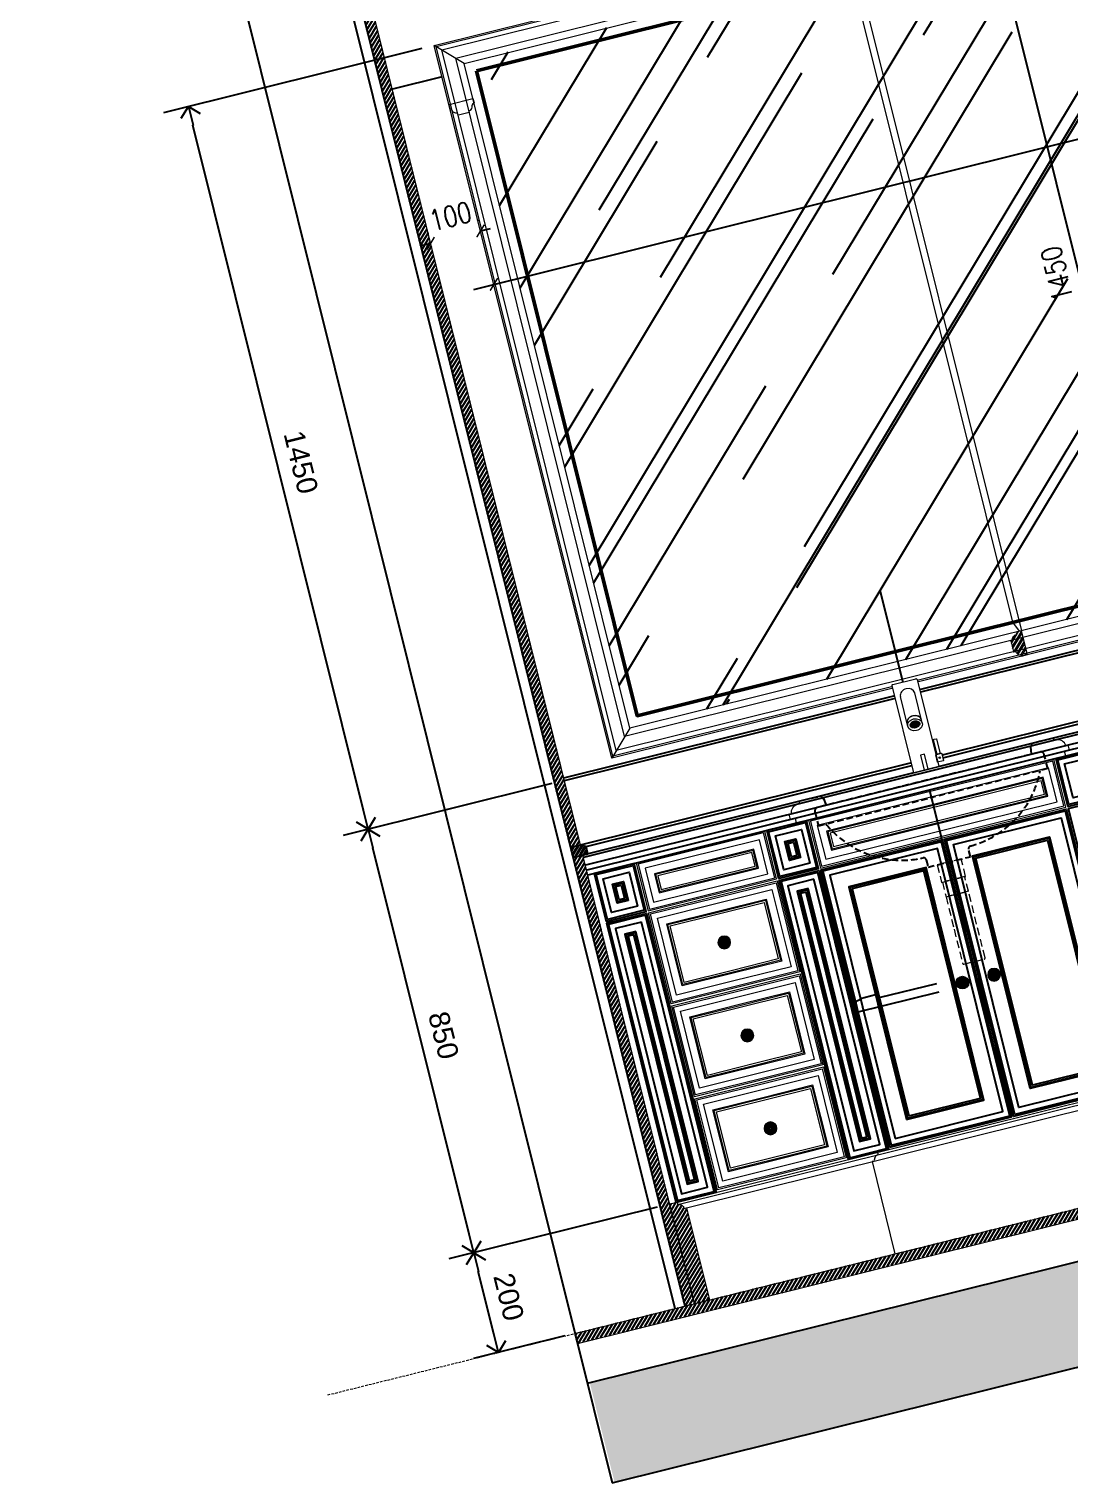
# Model space of a CAD drawing. Header units: inches. Extents: x 252212 to 296477, y 417293 to 492071.
# Drawn here: x 281662 to 283687, y 475344 to 478175 of the extents above; entities that cross this region are included whole.
import ezdxf

# ---------------------------------------------------------------- set-up
doc = ezdxf.new("R2010")
doc.units = ezdxf.units.IN
doc.header["$MEASUREMENT"] = 0
doc.set_wipeout_variables(frame=1)
for name, pattern in [('CENTERX2', [4, 2.5, -0.5, 0.5, -0.5]), ('DASHED', [0.75, 0.5, -0.25]), ('DASHED2', [0.375, 0.25, -0.125]), ('HIDDEN', [0.375, 0.25, -0.125])]:
    doc.linetypes.add(name, pattern=pattern)
for name, color, linetype in [('0 toilet wall finishing', 8, 'Continuous'), ('8', 8, 'Continuous'), ('A-Hidden', 8, 'HIDDEN'), ('DIM', 251, 'Continuous'), ('Layer1', 1, 'Continuous'), ('Layer3', 7, 'Continuous'), ('Layer6', 6, 'Continuous'), ('Layer7', 8, 'Continuous'), ('MARBLE 2', 6, 'Continuous'), ('MARBLE HATCH', 251, 'Continuous'), ('SANITARY WARES', 212, 'Continuous'), ('WOOD', 23, 'Continuous')]:
    doc.layers.add(name, color=color, linetype=linetype)
for name, color, linetype, lineweight in [('1', 1, 'Continuous', 50), ('A-Dim-ID', 9, 'Continuous', 20), ('CQ Marble', 6, 'Continuous', 0), ('Glass', 4, 'Continuous', 0), ('Marble', 6, 'Continuous', 0), ('Sanitary', 9, 'Continuous', 0)]:
    doc.layers.add(name, color=color, linetype=linetype, lineweight=lineweight)
doc.styles.add('ARIAL', font='arial.ttf')
doc.styles.add('ST9', font='romans.shx', dxfattribs={"width": 0.8})
doc.dimstyles.new('Allan 50', dxfattribs={"dimscale": 0.5, "dimtxt": 80, "dimasz": 75, "dimexe": 100, "dimexo": 50, "dimgap": 50, "dimtad": 1, "dimdec": 0, "dimzin": 0, "dimdsep": 46, "dimtxsty": 'ARIAL', "dimblk": 'OPEN90', "dimcen": 100, "dimclrd": 251, "dimclre": 251, "dimclrt": 3, "dimadec": 0, "dimazin": 0, "dimtfac": 1, "dimtdec": 0, "dimtofl": 0, "dimtmove": 0, "dimatfit": 3, "dimfxl": 1, "dimtolj": 1, "dimtzin": 0, "dimlwd": -1, "dimarcsym": 0})
doc.dimstyles.new('DIM-20', dxfattribs={"dimscale": 1000, "dimtxt": 0.044, "dimasz": 0.035, "dimexe": 0.022, "dimexo": 0.022, "dimgap": 0.022, "dimtad": 1, "dimdec": 0, "dimzin": 0, "dimdsep": 46, "dimtxsty": 'ST9', "dimblk1": 'ARCHTICK', "dimblk2": 'ARCHTICK', "dimsah": 1, "dimcen": 0.088, "dimdle": 0.04, "dimclrd": 256, "dimclre": 256, "dimclrt": 3, "dimadec": 0, "dimazin": 0, "dimtfac": 1, "dimtdec": 0, "dimtix": 1, "dimtofl": 0, "dimtmove": 1, "dimatfit": 3, "dimldrblk": 'CLOSED', "dimfxl": 1, "dimtolj": 1, "dimtzin": 0, "dimarcsym": 0})

# ---------------------------------------------------------------- blocks, each defined once
blk = doc.blocks.new('_Open90')
at = {"color": 0, "linetype": 'ByBlock', "lineweight": -2}
for p, q in [((0, 0), (-1, 0)), ((-0.5, 0.5), (0, 0)), ((0, 0), (-0.5, -0.5))]:
    blk.add_line(p, q, dxfattribs=at)
blk = doc.blocks.new('*D71')
at = {"layer": 'Defpoints', "color": 0, "transparency": 16777216}
for p in [(282908.8, 475887.1), (282527.1, 475792.2), (282728.8, 475636.2)]:
    blk.add_point(p, dxfattribs=at)
at = {"layer": 'DIM', "color": 251, "lineweight": -2, "transparency": 16777216}
for p, q in [((282884.5, 475881.1), (282478.5, 475780.1)), ((282704.5, 475630.2), (282526.8, 475586))]:
    blk.add_line(p, q, dxfattribs=at)
at = {"layer": 'DIM', "color": 251, "transparency": 16777216}
blk.add_line((282566.3, 475634.5), (282536.1, 475755.8), dxfattribs=at)
at = {"layer": 'DIM', "color": 251, "transparency": 16777216, "xscale": 37.5, "yscale": 37.5, "zscale": 37.5}
for p, rotation in [((282527.1, 475792.2), 103.9714232811588), ((282575.3, 475598.1), 283.9714232811588)]:
    blk.add_blockref('_Open90', p, dxfattribs=dict(at, rotation=rotation))
at = {"layer": 'DIM', "color": 3, "transparency": 16777216, "insert": (282595.3, 475706.1), "char_height": 40, "attachment_point": 5, "rotation": 283.9714, "style": 'ARIAL'}
blk.add_mtext('\\A1;200', dxfattribs=at)
blk = doc.blocks.new('*D72')
at = {"layer": 'Defpoints', "color": 0, "transparency": 16777216}
for p in [(282703.6, 476712, 0), (282321.8, 476617), (282908.8, 475887.1)]:
    blk.add_point(p, dxfattribs=at)
at = {"layer": 'DIM', "color": 251, "lineweight": -2, "transparency": 16777216}
for p, q in [((282679.3, 476705.9), (282273.3, 476604.9)), ((282884.5, 475881.1), (282478.5, 475780.1))]:
    blk.add_line(p, q, dxfattribs=at)
at = {"layer": 'DIM', "color": 251, "transparency": 16777216}
blk.add_line((282518, 475828.5), (282330.9, 476580.6), dxfattribs=at)
at = {"layer": 'DIM', "color": 251, "transparency": 16777216, "xscale": 37.5, "yscale": 37.5, "zscale": 37.5}
for p, rotation in [((282321.8, 476617), 103.9714232811588), ((282527.1, 475792.2), 283.9714232811588)]:
    blk.add_blockref('_Open90', p, dxfattribs=dict(at, rotation=rotation))
at = {"layer": 'DIM', "color": 3, "transparency": 16777216, "insert": (282468.5, 476215.5), "char_height": 40, "attachment_point": 5, "rotation": 283.9714, "style": 'ARIAL'}
blk.add_mtext('\\A1;850', dxfattribs=at)
blk = doc.blocks.new('*D70')
at = {"layer": 'Defpoints', "color": 0, "transparency": 16777216}
for p in [(282450.5, 478143.2), (281971.8, 478024), (282703.6, 476712, 0)]:
    blk.add_point(p, dxfattribs=at)
at = {"layer": 'DIM', "color": 251, "lineweight": -2, "transparency": 16777216}
for p, q in [((282426.3, 478137.1), (281923.2, 478012)), ((282679.3, 476705.9), (282273.3, 476604.9))]:
    blk.add_line(p, q, dxfattribs=at)
at = {"layer": 'DIM', "color": 251, "transparency": 16777216}
blk.add_line((282312.8, 476653.4), (281980.8, 477987.7), dxfattribs=at)
at = {"layer": 'DIM', "color": 251, "transparency": 16777216, "xscale": 37.5, "yscale": 37.5, "zscale": 37.5}
for p, rotation in [((281971.8, 478024), 103.9714232811588), ((282321.8, 476617), 283.9714232811588)]:
    blk.add_blockref('_Open90', p, dxfattribs=dict(at, rotation=rotation))
at = {"layer": 'DIM', "color": 3, "transparency": 16777216, "insert": (282190.9, 477331.5), "char_height": 40, "attachment_point": 5, "rotation": 283.9714, "style": 'ARIAL'}
blk.add_mtext('\\A1;1450', dxfattribs=at)
blk = doc.blocks.new('GF-11_SEC B')
at = {"layer": 'Layer7', "ltscale": 300}
h = blk.add_hatch(dxfattribs=at)
h.set_pattern_fill('AR-CONC', color=256, scale=10, style=0)
h.set_pattern_definition([(130, (22218.07, 5882.544), (-71.726, -6.2752), [7.5, -82.5]), (185, (22218.07, 5882.544), (13.87513, 75.2192), [6, -66]), (79.5486, (22212.094, 5882.02), (-57.85094, 68.94395), [6.374, -70.1142]), (133.8158, (22218.07, 5902.54), (-106.7241, -16.5519), [11.25, -123.75]), (83.3644, (22209.18, 5901.16), (-93.4663, 97.4118), [9.561, -105.1713]), (188.8158, (22218.07, 5902.54), (-93.4662, 97.4119), [9, -99]), (159, (22208.07, 5897.544), (-59.6907, -40.2619), [7.5, -82.5]), (214, (22208.07, 5897.544), (-24.33153, 72.515), [6, -66]), (108.5486, (22203.1, 5894.19), (-84.02226, 32.25305), [6.374, -70.1142]), (142.5, (22218.07, 5882.544), (-1.215986, 33.289385), [0, -65.2, 0, -67, 0, -66.25]), (172.5, (22218.07, 5882.544), (-26.30695, 39.44117), [0, -38.2, 0, -63.7, 0, -25.25]), (212.5, (22240.37, 5882.544), (-53.38224, -2.25549), [0, -25, 0, -78, 0, -103.5]), (222.5, (22250.37, 5882.544), (-58.31862, 10.0105), [0, -32.5, 0, -51.8, 0, -73.5])])
h.paths.add_polyline_path([(18072.8, 2028.2), (18072.8, 1778.2), (22068.1, 1778.2), (22068.1, 2028.2)])
h.paths.add_polyline_path([(18072.8, -2471.8), (18072.8, -2671.8), (22068.1, -2671.8), (22068.1, -2471.8)])
at = {"layer": 'CQ Marble'}
for p, q in [((22072.8, -2371.8), (18422.8, -2371.8)), ((22072.8, -2391.8), (18422.8, -2391.8))]:
    blk.add_line(p, q, dxfattribs=at)
at = {"layer": 'Layer1'}
blk.add_line((21852.8, 1778.2), (21852.8, -2371.8), dxfattribs=at)
at = {"layer": 'Layer3'}
for p, q in [((22072.8, 2028.2), (22072.8, -2671.8)), ((21872.8, 1778.2), (21872.8, -2371.8)), ((22072.8, -2471.8), (18072.8, -2471.8)), ((22072.8, -2671.8), (18072.8, -2671.8))]:
    blk.add_line(p, q, dxfattribs=at)
blk = doc.blocks.new('_ARCHTICK')
at = {"color": 0, "linetype": 'ByBlock', "const_width": 0.15}
blk.add_lwpolyline([(-0.5, -0.5), (0.5, 0.5)], dxfattribs=at)
blk = doc.blocks.new('*D133')
at = {"layer": 'A-Dim-ID', "lineweight": -2, "transparency": 16777216}
for p, q in [((283887.6, 476965.4), (283518.2, 478450)), ((283521.5, 478409.6), (283506.5, 478405.9)), ((283871.5, 477002.6), (283856.6, 476998.9))]:
    blk.add_line(p, q, dxfattribs=at)
at = {"layer": 'Defpoints', "color": 0, "transparency": 16777216}
for p in [(283527.9, 478411.2), (283542.8, 478414.9, 0), (283892.9, 477007.9, 0)]:
    blk.add_point(p, dxfattribs=at)
at = {"layer": 'A-Dim-ID', "lineweight": -2, "transparency": 16777216, "xscale": 20, "yscale": 20, "zscale": 20}
for p, rotation in [((283527.9, 478411.2), 103.9714232829857), ((283878, 477004.2), 283.9714232829857)]:
    blk.add_blockref('_ARCHTICK', p, dxfattribs=dict(at, rotation=rotation))
at = {"layer": 'A-Dim-ID', "color": 3, "transparency": 16777216, "insert": (283662.2, 477697.5), "char_height": 40, "attachment_point": 5, "rotation": 103.9714, "style": 'ST9'}
blk.add_mtext('\\A1;1450', dxfattribs=at)
blk = doc.blocks.new('_CLOSED')
at = {"color": 0, "linetype": 'ByBlock'}
for p, q in [((-1, 0.17), (0, 0)), ((-1, 0.17), (-1, -0.17)), ((0, 0), (-1, -0.17)), ((0, 0), (-1, 0))]:
    blk.add_line(p, q, dxfattribs=at)
blk = doc.blocks.new('*D135')
at = {"layer": 'A-Dim-ID', "lineweight": -2, "transparency": 16777216}
for p, q in [((282535.8, 477800.6), (282535.1, 477803.2)), ((282540.4, 477781.8), (282559.8, 477786.7)), ((282443.4, 477757.7), (282424, 477752.9)), ((282438.7, 477776.5), (282438.1, 477779.1))]:
    blk.add_line(p, q, dxfattribs=at)
at = {"layer": 'Defpoints', "color": 0, "transparency": 16777216}
for p in [(282540.4, 477781.8), (282444, 477755.1, 0), (282541.1, 477779.3, 0)]:
    blk.add_point(p, dxfattribs=at)
at = {"layer": 'A-Dim-ID', "lineweight": -2, "transparency": 16777216, "xscale": 20, "yscale": 20, "zscale": 20}
for p, rotation in [((282540.4, 477781.8), 193.9714232829857), ((282443.4, 477757.7), 13.9714232829857)]:
    blk.add_blockref('_ARCHTICK', p, dxfattribs=dict(at, rotation=rotation))
at = {"layer": 'A-Dim-ID', "color": 3, "transparency": 16777216, "insert": (282481.8, 477810.5), "char_height": 40, "attachment_point": 5, "rotation": 13.9714, "style": 'ST9'}
blk.add_mtext('\\A1;100', dxfattribs=at)
blk = doc.blocks.new('*D136')
at = {"layer": 'A-Dim-ID', "lineweight": -2, "transparency": 16777216}
blk.add_line((282527.5, 477668), (285681.4, 478452.7), dxfattribs=at)
at = {"layer": 'Defpoints', "color": 0, "transparency": 16777216}
for p in [(285642.6, 478443, 0), (285642.6, 478443), (282566.4, 477677.7, 0)]:
    blk.add_point(p, dxfattribs=at)
at = {"layer": 'A-Dim-ID', "lineweight": -2, "transparency": 16777216, "xscale": 20, "yscale": 20, "zscale": 20}
for p, rotation in [((285642.6, 478443), 13.9714232829857), ((282566.4, 477677.7), 193.9714232829857)]:
    blk.add_blockref('_ARCHTICK', p, dxfattribs=dict(at, rotation=rotation))
at = {"layer": 'A-Dim-ID', "color": 3, "transparency": 16777216, "insert": (284094.3, 478101.1), "char_height": 40, "attachment_point": 5, "rotation": 13.9714, "style": 'ST9'}
blk.add_mtext('\\A1;3170', dxfattribs=at)
blk = doc.blocks.new('FOSTER ELEV')
at = {"layer": 'SANITARY WARES', "color": 8, "linetype": 'DASHED2', "ltscale": 50}
for p, q in [((-229.9, 55), (-212.7, 55)), ((-210.7, 53), (-210.7, 50.4)), ((-210.7, 50.4), (-209.4, 50.4)), ((-207.5, 48.7), (-205.7, 35)), ((207.5, 48.7), (205.7, 35)), ((210.7, 50.4), (209.5, 50.4)), ((210.7, 53), (210.7, 50.4)), ((230, 55), (212.7, 55)), ((230, 0), (0, 0)), ((-230, 0), (0, 0))]:
    blk.add_line(p, q, dxfattribs=at)
for points in [[(230, 0), (230, 28, 0.414214), (223, 35), (-223, 35, 0.414214), (-230, 28), (-230, 0)], [(-215, 0, 0.286909), (-47.3, -110, -0.40788), (-42.4, -115), (-42.4, -130), (42.4, -130), (42.4, -115, -0.407798), (47.3, -110, 0.286833), (215, 0)]]:
    blk.add_lwpolyline(points, format="xyb", dxfattribs=at)
for centre, start, end in [((-212.7, 53), 0, 90), ((-209.4, 48.4), 7.3809, 90), ((209.5, 48.4), 90, 172.6191), ((212.7, 53), 90, 180)]:
    blk.add_arc(centre, 2, start, end, dxfattribs=at)
blk = doc.blocks.new('axor starck electronic front')
at = {"color": 0}
blk.add_wipeout([(8256.4, 4209.1), (8256.5, 4209.6), (8256.6, 4209.9), (8256.8, 4210.3), (8257, 4210.5), (8257.2, 4210.7), (8257.5, 4210.8), (8257.8, 4211), (8258.1, 4211), (8258.4, 4211.1), (8304.4, 4211.1), (8304.7, 4211), (8305.1, 4210.9), (8305.4, 4210.8), (8305.7, 4210.6), (8306, 4210.3), (8306.2, 4210), (8306.3, 4209.7), (8306.4, 4209.4), (8306.4, 4209.1), (8306.4, 4058.1), (8309.4, 4058.1), (8309.4, 4087.1), (8309.5, 4087.4), (8309.6, 4087.7), (8309.8, 4087.9), (8310.1, 4088), (8310.4, 4088.1), (8314.4, 4088.1), (8314.8, 4088), (8315, 4087.9), (8315.2, 4087.7), (8315.3, 4087.5), (8315.4, 4087.1), (8315.4, 4058.1), (8317.4, 4058.1), (8317.9, 4058), (8318.1, 4057.8), (8318.4, 4057.5), (8318.4, 4057.1), (8318.4, 4044.1), (8318.3, 4043.7), (8318.1, 4043.4), (8317.8, 4043.2), (8317.4, 4043.1), (8306.4, 4043.1), (8306.4, 4034.1), (8256.4, 4034.1)], dxfattribs=at)
at = {"layer": 'SANITARY WARES', "lineweight": 0}
h = blk.add_hatch(dxfattribs=at)
h.set_pattern_fill('HONEY', color=256, scale=5)
edge = h.paths.add_edge_path()
edge.add_spline(control_points=[(8272.7, 4125), (8272.7, 4124.6), (8272.7, 4124.2), (8273, 4123.3), (8273.2, 4122.8), (8274, 4121.8), (8274.5, 4121.3), (8275.7, 4120.4), (8276.4, 4120), (8278, 4119.4), (8278.9, 4119.1), (8280.8, 4118.9), (8281.8, 4118.9), (8283.7, 4119.1), (8284.6, 4119.3), (8286.3, 4119.9), (8287, 4120.3), (8288.2, 4121.2), (8288.7, 4121.7), (8289.4, 4122.6), (8289.7, 4123.1), (8290, 4124), (8290.1, 4124.4), (8290.2, 4125.3), (8290.1, 4125.7), (8289.8, 4126.6), (8289.6, 4127.1), (8289, 4128), (8288.6, 4128.4), (8287.5, 4129.3), (8286.9, 4129.7), (8285.4, 4130.4), (8284.6, 4130.6), (8283, 4131), (8282.1, 4131.1), (8280.3, 4131), (8279.4, 4130.9), (8277.8, 4130.5), (8277, 4130.2), (8275.6, 4129.5), (8275, 4129.1), (8274, 4128.2), (8273.7, 4127.7), (8273.1, 4126.8), (8272.9, 4126.3), (8272.7, 4125.6), (8272.7, 4125.3), (8272.7, 4125)], knot_values=[0, 0, 0, 0, 0.239167, 0.239167, 0.53268, 0.53268, 0.826192, 0.826192, 1.119705, 1.119705, 1.413218, 1.413218, 1.706731, 1.706731, 2.000243, 2.000243, 2.293756, 2.293756, 2.568245, 2.568245, 2.839303, 2.839303, 3.110362, 3.110362, 3.381421, 3.381421, 3.652479, 3.652479, 3.923538, 3.923538, 4.194596, 4.194596, 4.465655, 4.465655, 4.736714, 4.736714, 5.007772, 5.007772, 5.278831, 5.278831, 5.54989, 5.54989, 5.820948, 5.820948, 6.092007, 6.092007, 6.283185, 6.283185, 6.283185, 6.283185], degree=3, periodic=0)
for points in [[(8306.4, 4034.1), (8256.4, 4034.1), (8256.4, 4209.1, -0.414214), (8258.4, 4211.1), (8304.4, 4211.1, -0.414214), (8306.4, 4209.1)], [(8310.4, 4088.1), (8314.4, 4088.1, -0.414214), (8315.4, 4087.1), (8315.4, 4058.1), (8309.4, 4058.1), (8309.4, 4087.1, -0.414214)], [(8306.4, 4058.1), (8317.4, 4058.1, -0.414214), (8318.4, 4057.1), (8318.4, 4044.1, -0.414214), (8317.4, 4043.1), (8306.4, 4043.1)]]:
    blk.add_lwpolyline(points, format="xyb", close=True, dxfattribs=at)
for points in [[(8267, 4124.3), (8267, 4184.8)], [(8295.9, 4124.3), (8295.9, 4184.8)]]:
    blk.add_lwpolyline(points, dxfattribs=at)
blk.add_lwpolyline([(8277.4, 4034.1), (8285.4, 4034.1), (8285.4, 4064.1), (8277.4, 4064.1)], close=True, dxfattribs=at)
blk.add_circle((8312.4, 4050.6), 1.5, dxfattribs=at)
for centre in [(8281.4, 4184.8), (8281.4, 4130.6), (8281.4, 4130.2)]:
    blk.add_ellipse(centre, major_axis=(-14.4, 0), ratio=0.816415, start_param=3.141593, end_param=6.283185, dxfattribs=at)
blk.add_ellipse((8281.4, 4124.3), major_axis=(-14.4, 0), ratio=0.816415, dxfattribs=at)
for points, knots in [([(8272, 4125), (8272, 4124.4), (8272.1, 4123.9), (8272.5, 4122.8), (8272.8, 4122.2), (8273.6, 4121.2), (8274.2, 4120.6), (8275.5, 4119.7), (8276.3, 4119.3), (8278.1, 4118.6), (8279, 4118.4), (8281, 4118.2), (8282, 4118.2), (8283.9, 4118.4), (8284.8, 4118.6), (8286.6, 4119.3), (8287.4, 4119.7), (8288.7, 4120.7), (8289.2, 4121.2), (8290.1, 4122.3), (8290.4, 4122.8), (8290.8, 4123.9), (8290.9, 4124.5), (8290.9, 4125.6), (8290.8, 4126.1), (8290.3, 4127.2), (8290, 4127.8), (8289.2, 4128.9), (8288.6, 4129.4), (8287.2, 4130.3), (8286.5, 4130.7), (8284.7, 4131.4), (8283.8, 4131.6), (8281.8, 4131.8), (8280.8, 4131.8), (8278.9, 4131.5), (8277.9, 4131.3), (8276.2, 4130.7), (8275.4, 4130.2), (8274.1, 4129.3), (8273.6, 4128.7), (8272.7, 4127.6), (8272.4, 4127.1), (8272.1, 4126), (8272, 4125.5), (8272, 4125)], [0, 0, 0, 0, 0.286192, 0.286192, 0.572385, 0.572385, 0.858577, 0.858577, 1.144769, 1.144769, 1.430961, 1.430961, 1.717154, 1.717154, 2.003346, 2.003346, 2.289538, 2.289538, 2.575731, 2.575731, 2.861923, 2.861923, 3.148115, 3.148115, 3.434307, 3.434307, 3.7205, 3.7205, 4.006692, 4.006692, 4.292884, 4.292884, 4.579076, 4.579076, 4.865269, 4.865269, 5.151461, 5.151461, 5.437653, 5.437653, 5.723846, 5.723846, 6.010038, 6.010038, 6.283185, 6.283185, 6.283185, 6.283185]), ([(8272.7, 4125), (8272.7, 4124.6), (8272.7, 4124.2), (8273, 4123.3), (8273.2, 4122.8), (8274, 4121.8), (8274.5, 4121.3), (8275.7, 4120.4), (8276.4, 4120), (8278, 4119.4), (8278.9, 4119.1), (8280.8, 4118.9), (8281.8, 4118.9), (8283.7, 4119.1), (8284.6, 4119.3), (8286.3, 4119.9), (8287, 4120.3), (8288.2, 4121.2), (8288.7, 4121.7), (8289.4, 4122.6), (8289.7, 4123.1), (8290, 4124), (8290.1, 4124.4), (8290.2, 4125.3), (8290.1, 4125.7), (8289.8, 4126.6), (8289.6, 4127.1), (8289, 4128), (8288.6, 4128.4), (8287.5, 4129.3), (8286.9, 4129.7), (8285.4, 4130.4), (8284.6, 4130.6), (8283, 4131), (8282.1, 4131.1), (8280.3, 4131), (8279.4, 4130.9), (8277.8, 4130.5), (8277, 4130.2), (8275.6, 4129.5), (8275, 4129.1), (8274, 4128.2), (8273.7, 4127.7), (8273.1, 4126.8), (8272.9, 4126.3), (8272.7, 4125.6), (8272.7, 4125.3), (8272.7, 4125)], [0, 0, 0, 0, 0.239167, 0.239167, 0.53268, 0.53268, 0.826192, 0.826192, 1.119705, 1.119705, 1.413218, 1.413218, 1.706731, 1.706731, 2.000243, 2.000243, 2.293756, 2.293756, 2.568245, 2.568245, 2.839303, 2.839303, 3.110362, 3.110362, 3.381421, 3.381421, 3.652479, 3.652479, 3.923538, 3.923538, 4.194596, 4.194596, 4.465655, 4.465655, 4.736714, 4.736714, 5.007772, 5.007772, 5.278831, 5.278831, 5.54989, 5.54989, 5.820948, 5.820948, 6.092007, 6.092007, 6.283185, 6.283185, 6.283185, 6.283185])]:
    blk.add_open_spline(points, degree=3, knots=knots, dxfattribs=at)
blk = doc.blocks.new('bottle trap')
at = {"layer": 'Sanitary', "linetype": 'DASHED', "ltscale": 30, "elevation": 0}
for points in [[(46920, 47490.3), (46920, 47525.3), (46872, 47525.3), (46872, 47490.3)], [(46918.5, 47490.3), (46873.5, 47490.3), (46873.5, 47460.9), (46918.5, 47460.9)]]:
    blk.add_lwpolyline(points, close=True, dxfattribs=at)
blk.add_lwpolyline([(46873.5, 47395.8), (46873.5, 47327.3, 0.414214), (46875.5, 47325.3), (46916.5, 47325.3, 0.414214), (46918.5, 47327.3), (46918.5, 47460.9), (46873.5, 47460.9), (46873.5, 47395.8)], format="xyb", dxfattribs=at)
blk = doc.blocks.new('bouton1')
at = {"color": 0, "lineweight": 0}
for radius in [19, 16, 2.5]:
    blk.add_circle((10930.9, -820.2), radius, dxfattribs=at)
for centre, start, end in [((10921.6, -834.3), 64.4037, 115.5963), ((10921.6, -806.1), 244.4037, 295.5963), ((10917.7, -830.7), 46.4037, 97.5963), ((10926.4, -803.9), 226.4037, 277.5963), ((10926.4, -836.4), 82.4037, 133.5963), ((10917.7, -809.6), 262.4037, 313.5963), ((10931.7, -803.3), 208.4037, 259.5963), ((10915.1, -826.1), 28.4037, 79.5963), ((10915.1, -814.2), 280.4037, 331.5963), ((10931.7, -837), 100.4037, 151.5963), ((10936.8, -804.4), 190.4037, 241.5963), ((10914, -821), 10.4037, 61.5963), ((10914, -819.4), 298.4037, 349.5963), ((10936.8, -835.9), 118.4037, 169.5963), ((10941.4, -807), 172.4037, 223.5963), ((10941.4, -833.3), 136.4037, 187.5963), ((10914.6, -815.7), 352.4037, 43.5963), ((10914.6, -824.6), 316.4037, 7.5963), ((10945, -810.9), 154.4037, 205.5963), ((10945, -829.4), 154.4037, 205.5963), ((10916.8, -810.9), 334.4037, 25.5963), ((10916.8, -829.4), 334.4037, 25.5963), ((10947.1, -815.7), 136.4037, 187.5963), ((10947.1, -824.6), 172.4037, 223.5963), ((10920.3, -807), 316.4037, 7.5963), ((10920.3, -833.3), 352.4037, 43.5963), ((10947.7, -821), 118.4037, 169.5963), ((10924.9, -804.4), 298.4037, 349.5963), ((10924.9, -835.9), 10.4037, 61.5963), ((10947.7, -819.4), 190.4037, 241.5963), ((10946.6, -826.1), 100.4037, 151.5963), ((10930.1, -803.3), 280.4037, 331.5963), ((10930.1, -837), 28.4037, 79.5963), ((10946.6, -814.2), 208.4037, 259.5963), ((10944, -830.7), 82.4037, 133.5963), ((10935.3, -803.9), 262.4037, 313.5963), ((10935.3, -836.4), 46.4037, 97.5963), ((10944, -809.6), 226.4037, 277.5963), ((10940.1, -834.3), 64.4037, 115.5963), ((10940.1, -806.1), 244.4037, 295.5963)]:
    blk.add_arc(centre, 15.6, start, end, dxfattribs=at)

msp = doc.modelspace()

# ---------------------------------------------------------------- hatches: boundary and pattern name
at = {"layer": '8', "ltscale": 10}
h = msp.add_hatch(dxfattribs=at)
h.set_pattern_fill('AR-RROOF', color=256, scale=10, angle=58.9714, style=0)
h.set_pattern_definition([(58.971423, (204765.7, -75521.76), (70.38692, 609.76973), [3810, -508, 1270, -254]), (58.97142, (204831, -75166.8), (-420.40969, -43.52065), [762, -83.82, 1524, -190.5]), (58.971423, (204646.15, -75301.64), (534.997874, 1219.52907), [2032, -355.6, 1016, -254])])
h.paths.add_polyline_path([(285491.7, 478850.8), (282508.5, 478109), (282830.7, 476813.9), (285813.9, 477555.7)])
at = {"layer": '8'}
h = msp.add_hatch(dxfattribs=at)
h.set_pattern_fill('ANSI31', color=256, scale=50, angle=13.9714, style=0)
h.set_pattern_definition([(58.971423, (257396.3857, 478035.3266), (-5.3556895, 3.2216596), [])])
edge = h.paths.add_edge_path()
edge.add_line((282739.8, 476587), (282715.5, 476581))
edge.add_line((282715.5, 476581), (282720.4, 476561.6))
edge.add_line((282720.4, 476561.6), (282749.5, 476568.8))
edge.add_line((282749.5, 476568.8), (282745.9, 476583.4))
edge.add_arc((282744.4, 476587.8), 4.65, 189.5365, 288.4063, ccw=False)
h = msp.add_hatch(dxfattribs=at)
h.set_pattern_fill('ANSI31', color=256, scale=50, angle=13.9714, style=0)
h.set_pattern_definition([(58.97142, (276551.4184, 482801.066), (-5.3556895, 3.2216596), [])])
edge = h.paths.add_edge_path()
edge.add_line((282739.8, 476587), (282715.5, 476581))
edge.add_line((282715.5, 476581), (282720.4, 476561.6))
edge.add_line((282720.4, 476561.6), (282749.5, 476568.8))
edge.add_line((282749.5, 476568.8), (282745.9, 476583.4))
edge.add_arc((282744.4, 476587.8), 4.65, 189.5365, 288.4063, ccw=False)
at = {"layer": 'Layer7'}
h = msp.add_hatch(dxfattribs=at)
h.set_pattern_fill('ANSI31', color=256, scale=50, angle=13.9714, style=0)
h.set_pattern_definition([(58.971423, (264477.524, 473539.484), (-5.3556895, 3.2216596), [])])
h.paths.add_polyline_path([(282715.5, 476581), (282735, 476585.8), (282208.6, 478701.3), (282189.2, 478696.5)])
h = msp.add_hatch(dxfattribs=at)
h.set_pattern_fill('ANSI31', color=256, scale=50, angle=13.9714, style=0)
h.set_pattern_definition([(58.971423, (265008.687, 471404.568), (-5.3556895, 3.2216596), [])])
h.paths.add_polyline_path([(282937.7, 475688.2), (282957.1, 475693), (282739.8, 476566.4), (282720.4, 476561.6)])
h = msp.add_hatch(dxfattribs=at)
h.set_pattern_fill('ANSI31', color=256, scale=50, style=0)
h.set_pattern_definition([(58.971423, (267298.097, 421393.654), (-5.3556895, 3.22165956), [])])
h.paths.add_polyline_path([(282724.2, 475635.1), (286266.2, 476516.4), (286271, 476496.9), (282729, 475615.7)])
h = msp.add_hatch(dxfattribs=at)
h.set_pattern_fill('ANSI31', color=256, scale=50, angle=13.9714, style=0)
h.set_pattern_definition([(58.971423, (230204.591, 479943.6953), (-5.3556895, 3.22165956), [])])
edge = h.paths.add_edge_path()
edge.add_line((282908.8, 475887.1), (282923.3, 475890.7))
edge.add_line((282923.3, 475890.7), (282924.6, 475885.9))
edge.add_arc((282927, 475876.2), 10, 13.9714, 103.9714, ccw=False)
edge.add_line((282936.7, 475878.6), (282941.5, 475879.8))
edge.add_line((282941.5, 475879.8), (282986.2, 475700.3))
edge.add_line((282986.2, 475700.3), (282957.1, 475693))
edge.add_line((282957.1, 475693), (282908.8, 475887.1))
at = {"layer": 'MARBLE HATCH', "lineweight": 0}
h = msp.add_hatch(dxfattribs=at)
h.set_pattern_fill('ANSI32', color=256, scale=20, angle=13.9714)
h.set_pattern_definition([(58.971423, (293181.5086, 505119.5655), (-6.4268274, 3.8659915), []), (58.971423, (293184.9395, 505120.419), (-6.4268274, 3.8659915), [])])
edge = h.paths.add_edge_path()
edge.add_arc((283590.6, 476965.7), 9, 238.9714, 283.9714)
edge.add_line((283592.8, 476956.9), (283593.5, 476954))
edge.add_line((283593.5, 476954), (283604.7, 476956.8))
edge.add_line((283604.7, 476956.8), (283593.1, 477003.4))
edge.add_line((283593.1, 477003.4), (283584.7, 477001.3))
edge.add_arc((283584.8, 477000.7), 0.556, 463.3326, 551.3173)
edge.add_arc((283575.9, 477000.8), 8.38, 293.5401, 358.667, ccw=False)
edge.add_arc((283581.7, 476987), 6.65, 472.4107, 556.8608)
edge.add_line((283575.4, 476985), (283572.6, 476984.4))
edge.add_arc((283572.8, 476983.8), 0.562, 463.9714, 553.9714)
edge.add_line((283572.2, 476983.7), (283577.4, 476962.9))
edge.add_arc((283577.9, 476963.1), 0.562, 193.9714, 283.9714)
edge.add_line((283578.1, 476962.5), (283581.9, 476963.5))
edge.add_arc((283597.4, 476970.7), 17.1, 204.87, 228.0728)

# ---------------------------------------------------------------- linework, layer by layer
at = {"color": 6, "ltscale": 0.1}
msp.add_line((286010.1, 477380.1, 0), (282739.8, 476566.4, 0), dxfattribs=at)
at = {"color": 6, "ltscale": 0.1, "elevation": 0}
for points in [[(283683.4, 476661), (283761, 476680.4), (283737.9, 476773.5), (283660.2, 476754.2)], [(283814.7, 476116.6), (283577.9, 476057.7), (283443.7, 476597.3), (283680.5, 476656.2)], [(283684.4, 476657.2), (283762, 476676.5), (283897.2, 476133), (283819.6, 476113.7)], [(283120.6, 476521), (283198.2, 476540.3), (283175, 476633.5), (283097.4, 476614.2)], [(283337.3, 475997.9), (283574.1, 476056.8), (283439.8, 476596.3), (283203, 476537.4)], [(283754.1, 476153.1), (283614.4, 476118.4), (283504.3, 476560.8), (283644, 476595.6)], [(283156.3, 476565.5), (283145.7, 476562.9), (283139.2, 476589), (283149.8, 476591.6)], [(282785.1, 476437.5), (282862.7, 476456.9), (282839.6, 476550), (282761.9, 476530.7)], [(283121.5, 476517.1), (283199.2, 476536.4), (283334.4, 475993), (283256.7, 475973.7)], [(283373.8, 476058.5), (283513.4, 476093.2), (283403.3, 476535.7), (283263.7, 476500.9)], [(282820.9, 476482), (282810.3, 476479.4), (282803.8, 476505.5), (282814.4, 476508.2)], [(283174, 476494.6), (283163.4, 476492), (283281.9, 476015.5), (283292.5, 476018.2)], [(282786.1, 476433.7), (282863.7, 476453), (282998.9, 475909.5), (282921.3, 475890.2)], [(282838.5, 476411.1), (282827.9, 476408.5), (282946.5, 475932.1), (282957.1, 475934.7)]]:
    msp.add_lwpolyline(points, close=True, dxfattribs=at)
at = {"color": 8, "ltscale": 0.1, "elevation": 0}
for points in [[(283757.4, 476682.5), (283685.6, 476664.7), (283663.9, 476752), (283735.7, 476769.9)], [(283744.1, 476690.6), (283693.6, 476678), (283677.2, 476744), (283727.6, 476756.6)], [(283811, 476118.9), (283580.2, 476061.4), (283447.4, 476595.1), (283678.3, 476652.5)], [(283194.6, 476542.5), (283122.7, 476524.6), (283101, 476612), (283172.8, 476629.8)], [(283797.7, 476126.9), (283588.2, 476074.7), (283460.7, 476587.1), (283670.2, 476639.2)], [(283181.2, 476550.5), (283130.8, 476538), (283114.3, 476604), (283164.8, 476616.5)], [(283163, 476561.5), (283141.7, 476556.2), (283132.5, 476593), (283153.9, 476598.3)], [(283160.6, 476562.9), (283143.2, 476558.6), (283134.9, 476591.6), (283152.4, 476595.9)], [(283339.5, 476001.5), (283570.4, 476059), (283437.6, 476592.6), (283206.7, 476535.2)], [(283760.8, 476149.1), (283610.4, 476111.7), (283497.6, 476564.8), (283648, 476602.3)], [(283758.4, 476150.5), (283611.8, 476114.1), (283500.1, 476563.4), (283646.6, 476599.8)], [(283347.5, 476014.9), (283557, 476067), (283429.6, 476579.3), (283220.1, 476527.2)], [(282859.1, 476459.1), (282787.3, 476441.2), (282765.6, 476528.5), (282837.4, 476546.4)], [(283369.7, 476051.8), (283520.1, 476089.2), (283407.4, 476542.4), (283257, 476505)], [(283371.2, 476054.2), (283517.7, 476090.7), (283405.9, 476540), (283259.4, 476503.5)], [(282845.8, 476467.1), (282795.3, 476454.5), (282778.9, 476520.5), (282829.4, 476533.1)], [(282827.6, 476478), (282806.2, 476472.7), (282797.1, 476509.6), (282818.4, 476514.9)], [(282825.2, 476479.5), (282807.7, 476475.1), (282799.5, 476508.1), (282817, 476512.5)], [(283197, 476532.8), (283125.2, 476514.9), (283258.9, 475977.3), (283330.7, 475995.2)], [(283189, 476519.5), (283138.5, 476506.9), (283266.9, 475990.7), (283317.4, 476003.2)], [(283178, 476501.3), (283156.7, 476496), (283277.9, 476008.8), (283299.2, 476014.1)], [(283176.6, 476498.9), (283159.1, 476494.5), (283279.3, 476011.3), (283296.8, 476015.6)], [(282861.5, 476449.3), (282789.7, 476431.5), (282923.5, 475893.9), (282995.3, 475911.7)], [(282853.5, 476436), (282803, 476423.5), (282931.5, 475907.2), (282981.9, 475919.8)], [(282842.6, 476417.8), (282821.2, 476412.5), (282942.4, 475925.4), (282963.8, 475930.7)], [(282841.1, 476415.4), (282823.6, 476411.1), (282943.9, 475927.8), (282961.3, 475932.1)]]:
    msp.add_lwpolyline(points, close=True, dxfattribs=at)
msp.add_lwpolyline([(283432.6, 476299.8), (283272.1, 476259.9), (283268.5, 476274.4), (283271.4, 476275.2, -0.414214), (283277.2, 476284.8), (283280.2, 476285.6), (283279.7, 476287.5), (283309.2, 476294.9), (283309.7, 476292.9), (283311.7, 476293.4, 0.414214), (283315.9, 476290.8), (283316.4, 476288.9), (283428.4, 476316.7)], format="xyb", dxfattribs=at)
at = {"layer": '0 toilet wall finishing', "ltscale": 0.1}
msp.add_line((282465.8, 478081.7, 0), (282368.8, 478057.6, 0), dxfattribs=at)
at = {"layer": '1', "color": 4, "ltscale": 10, "elevation": 0}
msp.add_lwpolyline([(282532.9, 478093.6), (285477.2, 478826.1), (285789.6, 477570.5), (282845.4, 476837.9)], close=True, dxfattribs=at)
at = {"layer": '8', "linetype": 'CENTERX2', "ltscale": 100}
msp.add_line((283317.3, 477083, 0), (283540.3, 476186.6, 0), dxfattribs=at)
at = {"layer": '8', "color": 6, "lineweight": 0, "ltscale": 5}
for p, q in [((282909.7, 475887.3, 0), (286178.2, 476700.6, 0)), ((282924.6, 475885.9, 0), (286180.3, 476695.9, 0)), ((282941.5, 475879.8, 0), (286182.7, 476686.2, 0))]:
    msp.add_line(p, q, dxfattribs=at)
at = {"layer": '8', "color": 6, "lineweight": 0, "ltscale": 5, "elevation": 0}
for points in [[(282715.5, 476581), (282735, 476585.8), (282208.6, 478701.3), (282189.2, 478696.5)], [(282937.7, 475688.2), (282957.1, 475693), (282739.8, 476566.4), (282720.4, 476561.6)]]:
    msp.add_lwpolyline(points, close=True, dxfattribs=at)
for points in [[(283327.7, 475991.4), (283313.2, 475987.7), (283314.4, 475982.9, 0.414214), (283307.1, 475970.8), (283302.3, 475969.6), (283346.9, 475790), (283376.1, 475797.3)], [(282908.8, 475887.1), (282923.3, 475890.7), (282924.6, 475885.9, -0.414214), (282936.7, 475878.6), (282941.5, 475879.8), (282986.2, 475700.3), (282957.1, 475693), (282908.8, 475887.1)]]:
    msp.add_lwpolyline(points, format="xyb", dxfattribs=at)
at = {"layer": 'A-Hidden', "linetype": 'DASHED', "lineweight": 0, "ltscale": 10}
msp.add_line((282243.2, 475515.4, 0), (288788.1, 477143.8, 0), dxfattribs=at)
at = {"layer": 'Glass', "elevation": 0}
msp.add_lwpolyline([(283264, 478276.3), (283267.2, 478296.9), (283271, 478297.8), (283593.1, 477003.4), (283589.2, 477002.4), (283576.6, 477019.9)], close=True, dxfattribs=at)
at = {"layer": 'Layer1', "ltscale": 1000, "elevation": 0}
for points in [[(282679.2, 476788.4), (282679.2, 476788.4), (282679.2, 476788.4)], [(282747, 476537.3), (282747, 476537.3), (282747, 476537.3)]]:
    msp.add_lwpolyline(points, close=True, dxfattribs=at)
at = {"layer": 'Layer6'}
for p, q in [((282702.4, 476716.8, 0), (285972.7, 477530.5, 0)), ((282703.6, 476712, 0), (285973.9, 477525.6, 0))]:
    msp.add_line(p, q, dxfattribs=at)
at = {"layer": 'Layer6', "ltscale": 1000, "elevation": 0}
msp.add_lwpolyline([(282739.8, 476587), (282715.5, 476581), (282720.4, 476561.6), (282749.5, 476568.8), (282745.9, 476583.4, -0.460318)], format="xyb", close=True, dxfattribs=at)
msp.add_lwpolyline([(282739.8, 476587), (282715.5, 476581), (282720.4, 476561.6), (282749.5, 476568.8), (282745.9, 476583.4, -0.460318)], format="xyb", close=True, dxfattribs=at)
at = {"layer": 'Marble', "elevation": 0}
for points in [[(282450.5, 478143.2), (285526.8, 478908.5), (285872, 477520.9), (282795.8, 476755.5)], [(282508.7, 478108.2), (285491.8, 478850.4), (285813.8, 477555.9), (282830.8, 476813.7)]]:
    msp.add_lwpolyline(points, close=True, dxfattribs=at)
for points in [[(282484.8, 478017.9), (282481.9, 478017.2), (282479.1, 478028.3), (282525.7, 478039.9), (282527.8, 478031.5, -0.403949), (282527.4, 478030.8, 0.292074), (282523.2, 478022.8, -0.386119), (282517.8, 478015.7), (282518.5, 478012.9, -0.414214), (282518.1, 478012.3), (282497.3, 478007.1, -0.414214), (282496.7, 478007.5), (282495.7, 478011.3, -0.414214), (282484.8, 478017.9, 0.414214)], [(283592.8, 476956.9), (283593.5, 476954), (283604.7, 476956.8), (283593.1, 477003.4), (283584.7, 477001.3, 0.403949), (283584.2, 477000.6, -0.292074), (283579.2, 476993.1, 0.386119), (283575.4, 476985), (283572.6, 476984.4, 0.414214), (283572.2, 476983.7), (283577.4, 476962.9, 0.414214), (283578.1, 476962.5), (283581.9, 476963.5, 0.414214), (283592.8, 476956.9, -0.414214)]]:
    msp.add_lwpolyline(points, format="xyb", dxfattribs=at)
at = {"layer": 'MARBLE 2', "lineweight": 0, "elevation": 0}
for points in [[(283631.1, 476747), (283679.6, 476759), (283677.2, 476768.7), (283686.9, 476771.1), (283685, 476778.9, 0.344467), (283683, 476780.4), (283679.7, 476779.6, 0.399406), (283660.2, 476790.7), (283656.5, 476789.8), (283655.9, 476792.3, 0.344467), (283654, 476793.8), (283621.5, 476785.7)], [(283204.1, 476640.7), (283155.6, 476628.7), (283153.2, 476638.4), (283143.5, 476635.9), (283141.6, 476643.7, -0.344467), (283142.6, 476646), (283145.9, 476646.9, -0.399406), (283158, 476665.8), (283161.6, 476666.7), (283161, 476669.2, -0.344467), (283162, 476671.4), (283194.5, 476679.5)]]:
    msp.add_lwpolyline(points, format="xyb", dxfattribs=at)
at = {"layer": 'MARBLE HATCH', "lineweight": 0}
for p, q in [((282508.7, 478108.2, 0), (282450.5, 478143.2, 0)), ((282830.8, 476813.7, 0), (282795.8, 476755.5, 0))]:
    msp.add_line(p, q, dxfattribs=at)
at = {"layer": 'MARBLE HATCH', "lineweight": 0, "elevation": 0}
for points in [[(282454.2, 478141), (285524.6, 478904.9), (285868.4, 477523.1), (282798, 476759.2)], [(282465.1, 478134.4), (285518, 478894), (285857.5, 477529.6), (282804.5, 476770.1)], [(282492.3, 478118), (285501.6, 478866.7), (285830.2, 477546), (282820.9, 476797.3)]]:
    msp.add_lwpolyline(points, close=True, dxfattribs=at)
at = {"layer": 'WOOD', "color": 6, "lineweight": 0, "elevation": 0}
for points in [[(283178.9, 476634.4), (283202.1, 476541.3), (283679.5, 476660.1), (283656.3, 476753.2)], [(283220.7, 476609.3), (283227.2, 476583.1), (283637.7, 476685.3), (283631.2, 476711.4)], [(282843.6, 476551), (282866.8, 476457.9), (283116.7, 476520), (283093.5, 476613.2)], [(282885.5, 476525.9), (282892, 476499.7), (283074.8, 476545.2), (283068.3, 476571.4)], [(282992.6, 476485.1), (283117.6, 476516.2), (283161.7, 476339), (283036.7, 476307.9), (282911.7, 476276.8), (282867.6, 476453.9)], [(283001, 476451.5), (283092.5, 476474.3), (283119.9, 476364.2), (283028.4, 476341.4), (282936.8, 476318.6), (282909.4, 476428.8)], [(283037.7, 476304), (283162.7, 476335.1), (283206.8, 476158), (283081.7, 476126.9), (282956.7, 476095.8), (282912.6, 476272.9)], [(283046, 476270.5), (283137.5, 476293.3), (283164.9, 476183.1), (283073.4, 476160.4), (282981.9, 476137.6), (282954.5, 476247.7)], [(283082.7, 476123), (283207.7, 476154.1), (283251.8, 475976.9), (283126.8, 475945.8), (283001.7, 475914.7), (282957.7, 476091.9)], [(283091, 476089.5), (283182.5, 476112.2), (283209.9, 476002.1), (283118.4, 475979.3), (283026.9, 475956.6), (282999.5, 476066.7)]]:
    msp.add_lwpolyline(points, close=True, dxfattribs=at)
at = {"layer": 'WOOD', "color": 8, "lineweight": 0, "elevation": 0}
for points in [[(283182.5, 476632.3), (283204.3, 476544.9), (283675.9, 476662.3), (283654.2, 476749.6)], [(283195.9, 476624.2), (283212.3, 476558.3), (283662.6, 476670.3), (283646.1, 476736.3)], [(283214, 476613.3), (283223.2, 476576.4), (283644.4, 476681.2), (283635.2, 476718.1)], [(283216.5, 476611.9), (283224.7, 476578.9), (283641.9, 476682.7), (283633.7, 476715.7)], [(282847.3, 476548.9), (282869, 476461.5), (283113, 476522.2), (283091.3, 476609.6)], [(282860.6, 476540.8), (282877, 476474.8), (283099.7, 476530.2), (283083.3, 476596.2)], [(282878.8, 476529.9), (282888, 476493), (283081.5, 476541.2), (283072.4, 476578.1)], [(282881.2, 476528.4), (282889.4, 476495.4), (283079.1, 476542.6), (283070.9, 476575.6)], [(282993.3, 476482.1), (283115.5, 476512.5), (283158.1, 476341.2), (283036, 476310.8), (282913.8, 476280.4), (282871.2, 476451.8)], [(282996, 476471.5), (283107.4, 476499.2), (283144.8, 476349.2), (283033.3, 476321.5), (282921.9, 476293.8), (282884.6, 476443.7)], [(282999.6, 476456.9), (283096.5, 476481), (283126.6, 476360.1), (283029.7, 476336), (282932.8, 476311.9), (282902.7, 476432.8)], [(283000.1, 476455), (283095, 476478.6), (283124.1, 476361.6), (283029.2, 476338), (282934.3, 476314.4), (282905.2, 476431.3)], [(283038.4, 476301.1), (283160.5, 476331.5), (283203.1, 476160.2), (283081, 476129.8), (282958.9, 476099.4), (282916.3, 476270.7)], [(283041, 476290.4), (283152.5, 476318.2), (283189.8, 476168.2), (283078.4, 476140.4), (282966.9, 476112.7), (282929.6, 476262.7)], [(283044.7, 476275.9), (283141.5, 476300), (283171.6, 476179.1), (283074.7, 476155), (282977.8, 476130.9), (282947.8, 476251.8)], [(283045.1, 476273.9), (283140.1, 476297.6), (283169.2, 476180.6), (283074.2, 476156.9), (282979.3, 476133.3), (282950.2, 476250.3)], [(283083.4, 476120.1), (283205.5, 476150.5), (283248.2, 475979.1), (283126, 475948.7), (283003.9, 475918.4), (282961.3, 476089.7)], [(283086.1, 476109.4), (283197.5, 476137.1), (283234.8, 475987.1), (283123.4, 475959.4), (283012, 475931.7), (282974.6, 476081.7)], [(283089.7, 476094.8), (283186.6, 476118.9), (283216.7, 475998.1), (283119.8, 475974), (283022.9, 475949.9), (282992.8, 476070.7)], [(283090.2, 476092.9), (283185.1, 476116.5), (283214.2, 475999.5), (283119.3, 475975.9), (283024.3, 475952.3), (282995.2, 476069.3)]]:
    msp.add_lwpolyline(points, close=True, dxfattribs=at)

# ---------------------------------------------------------------- block references
at = {"xscale": -1, "rotation": 13.97142328298562}
msp.add_blockref('GF-11_SEC B', (303571.4, 483266, 0), dxfattribs=at)
for name, p, rotation in [('FOSTER ELEV', (283421.2, 476679.3, 0), 13.97142328298568), ('bottle trap', (249418.4, 419111.4, 0), 13.97142328298567)]:
    msp.add_blockref(name, p, dxfattribs=dict(rotation=rotation))
at = {"color": 40, "zscale": 0.6528784495203581}
for p, xscale, yscale, rotation in [((289810.8, 478639.1, 0), -0.6528784495203582, 0.6528784495203582, 13.97142328298562), ((290336, 478576.2, 0), -0.6528784495203582, 0.6528784495203582, 13.97142328298562), ((276423.7, 475114.8, 0), 0.6528784495203581, 0.6528784495203581, 13.97142328331238), ((289855.8, 478458.1, 0), -0.6528784495203582, 0.6528784495203582, 13.97142328298562), ((289900.9, 478277.1, 0), -0.6528784495203582, 0.6528784495203582, 13.97142328298562)]:
    msp.add_blockref('bouton1', p, dxfattribs=dict(at, xscale=xscale, yscale=yscale, rotation=rotation))

# ---------------------------------------------------------------- dimensions: what is measured, and where the dimension line sits
at = {"layer": 'A-Dim-ID'}
for base, p1, p2, angle, picture, middle in [((285642.6, 478443, 0), (282566.4, 477677.7, 0), (285642.6, 478443, 0), 13.9714, '*D136', (284094.3, 478101.1, 0)), ((283527.9, 478411.2, 0), (283892.9, 477007.9, 0), (283542.8, 478414.9, 0), 103.9714, '*D133', (283662.2, 477697.5, 0)), ((282540.4, 477781.8, 0), (282444, 477755.1, 0), (282541.1, 477779.3, 0), 13.9714, '*D135', (282481.8, 477810.5, 0))]:
    dim = msp.add_linear_dim(base=base, p1=p1, p2=p2, angle=angle, dimstyle='DIM-20', override={"dimtxt": 0.04, "dimasz": 0.02}, dxfattribs=at)
    dim.commit()
    dim.dimension.update_dxf_attribs({"geometry": picture, "text_midpoint": middle})
at = {"layer": 'DIM', "color": 0}
for base, p1, p2, picture, middle in [((281971.8, 478024, 0), (282703.6, 476712, 0), (282450.5, 478143.2, 0), '*D70', (282190.9, 477331.5, 0)), ((282321.8, 476617, 0), (282908.8, 475887.1, 0), (282703.6, 476712, 0), '*D72', (282468.5, 476215.5, 0))]:
    dim = msp.add_linear_dim(base=base, p1=p1, p2=p2, angle=103.9714, dimstyle='Allan 50', override={"dimtmove": 1}, dxfattribs=at)
    dim.commit()
    dim.dimension.update_dxf_attribs({"geometry": picture, "text_midpoint": middle})
dim = msp.add_linear_dim(base=(282527.1, 475792.2, 0), p1=(282728.8, 475636.2, 0), p2=(282908.8, 475887.1, 0), angle=103.9714, dimstyle='Allan 50', dxfattribs=at)
dim.commit()
dim.dimension.update_dxf_attribs({"geometry": '*D71', "text_midpoint": (282595.3, 475706.1, 0)})

# ---------------------------------------------------------------- next in the draw order: block references
at = {"rotation": 13.97142328298568}
msp.add_blockref('axor starck electronic front', (276345.5, 470818.5, 0), dxfattribs=at)

# ---------------------------------------------------------------- next in the draw order: linework, layer by layer
at = {"color": 8, "ltscale": 0.1}
for p, q in [((286011.2, 477375.6, 0), (282740.9, 476562, 0)), ((286014.9, 477360.7, 0), (282744.6, 476547, 0)), ((286017.3, 477351, 0), (282747, 476537.3, 0))]:
    msp.add_line(p, q, dxfattribs=at)
at = {"color": 6, "ltscale": 0.1}
msp.add_line((286019.8, 477341.3, 0), (282749.4, 476527.6, 0), dxfattribs=at)
at = {"layer": 'Layer6', "color": 8, "ltscale": 1000}
for p, q in [((284348.2, 476987.2, 0), (283439, 476761, 0)), ((283440.2, 476756.1, 0), (284349.4, 476982.3, 0)), ((283378.9, 476746, 0), (282739.8, 476587, 0)), ((282745.9, 476583.4, 0), (283380.1, 476741.2, 0))]:
    msp.add_line(p, q, dxfattribs=at)

doc.saveas('drawing.dxf')
